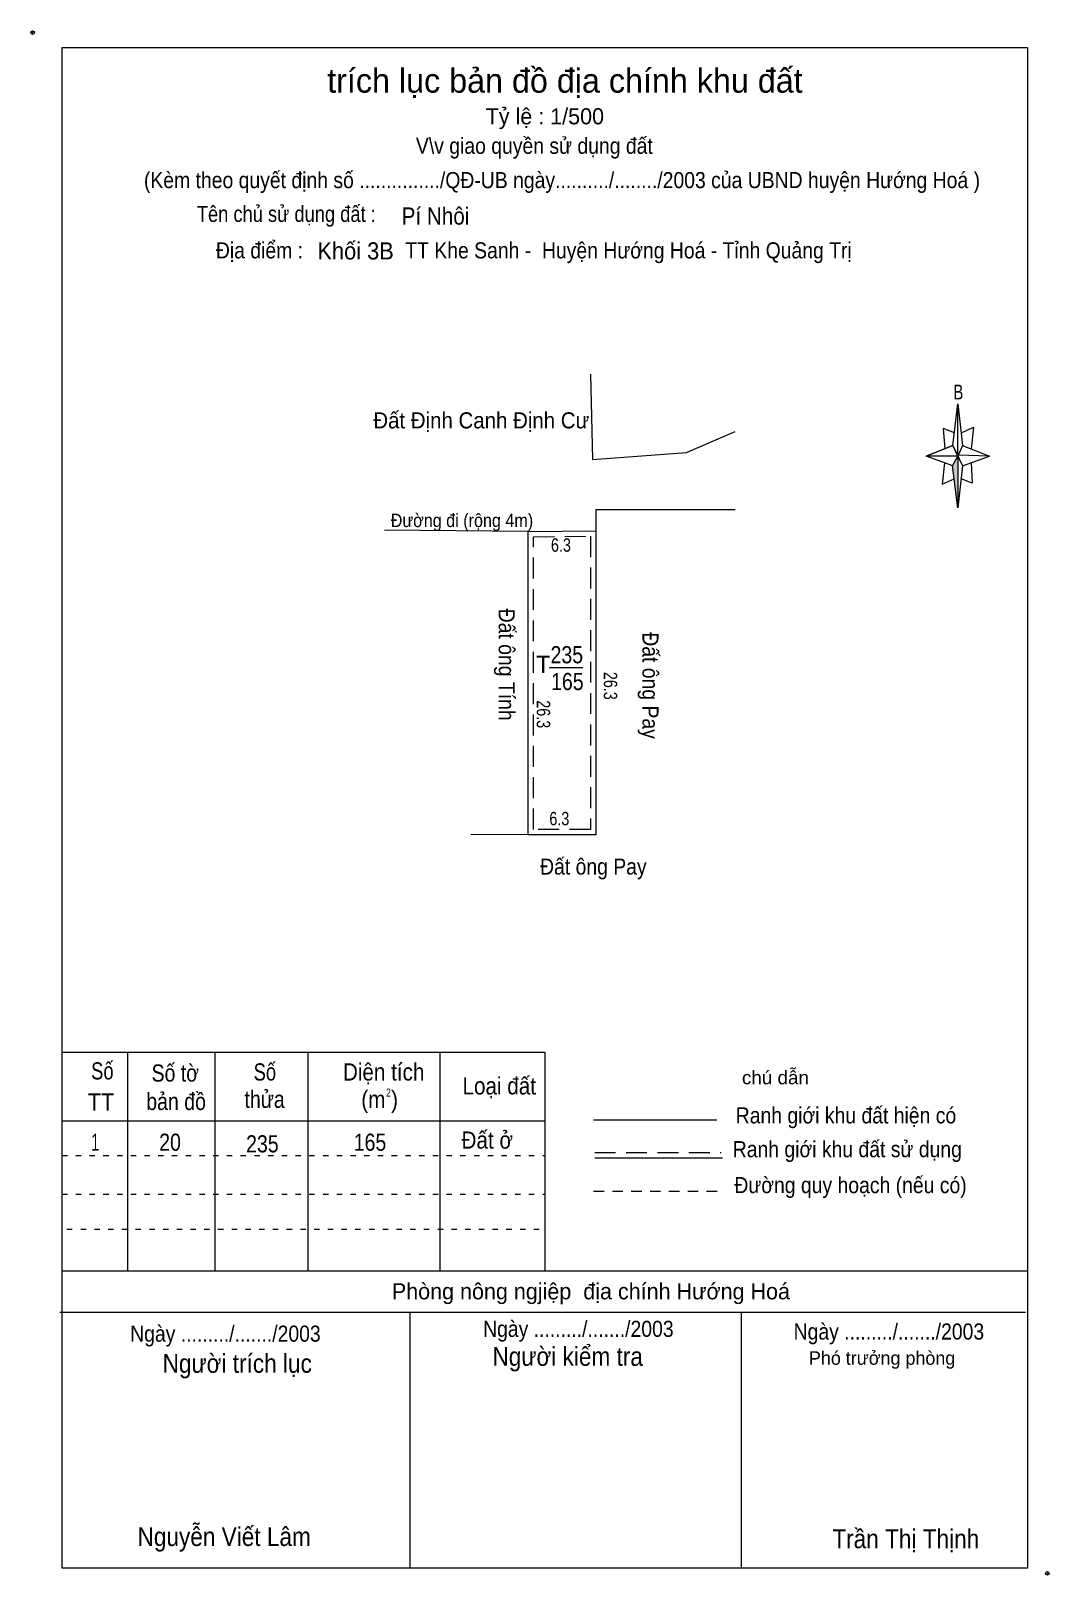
# Model space of a CAD drawing. Header units: centimetres. Extents: x 0.4 to 19.4, y 1 to 29.8.
import ezdxf
from ezdxf.enums import TextEntityAlignment as Align

# ---------------------------------------------------------------- set-up
doc = ezdxf.new("R2010")
doc.units = ezdxf.units.CM
doc.header["$LTSCALE"] = 0.13
doc.header["$PDMODE"] = 32
doc.header["$PDSIZE"] = 0.065
for name, pattern in [('DOTTED', [1.5, 0.3, -1.2]), ('MEDIUM_DASHED', [4.5, 3, -1.5]), ('SHORT_DASHED', [2.7, 1.5, -1.2])]:
    doc.linetypes.add(name, pattern=pattern)
for name, color, linetype, lineweight in [('1', 7, 'Continuous', 13), ('22', 7, 'Continuous', 13), ('33', 7, 'Continuous', 13), ('5', 7, 'Continuous', 13)]:
    doc.layers.add(name, color=color, linetype=linetype, lineweight=lineweight)
doc.layers.add('34', color=7, linetype='Continuous')
doc.layers.add('50', color=7, linetype='Continuous')

msp = doc.modelspace()

# ---------------------------------------------------------------- hatches: boundary and pattern name
at = {"layer": '5'}
msp.add_hatch(color=256, dxfattribs=at).paths.add_polyline_path([(17.7, 21.83), (17.7, 20.87), (17.6, 21.65)])

# ---------------------------------------------------------------- linework, layer by layer
at = {"layer": '1'}
for p, q in [((10.95, 20.83), (10.95, 20.44)), ((9.69, 20.43), (7.01, 20.45)), ((9.69, 14.77), (8.62, 14.78))]:
    msp.add_line(p, q, dxfattribs=at)
at = {"layer": '1', "linetype": 'DOTTED'}
for p, q in [((1, 8.79), (10, 8.79)), ((1, 8.07), (10, 8.07)), ((1.09, 7.42), (10, 7.42))]:
    msp.add_line(p, q, dxfattribs=at)
at = {"layer": '1'}
msp.add_lwpolyline([(10.95, 20.44), (10.95, 14.77), (9.69, 14.77), (9.69, 20.43)], close=True, dxfattribs=at)
at = {"layer": '1', "linetype": 'MEDIUM_DASHED'}
msp.add_lwpolyline([(10.85, 20.34), (10.85, 14.87), (9.79, 14.87), (9.79, 20.33)], close=True, dxfattribs=at)
at = {"layer": '22'}
msp.add_line((13.55, 20.83), (10.95, 20.83), dxfattribs=at)
msp.add_lwpolyline([(10.85, 23.36), (10.89, 21.77), (12.64, 21.9), (13.55, 22.29)], dxfattribs=at)
at = {"layer": '33'}
msp.add_line((10.08, 17.89), (10.71, 17.89), dxfattribs=at)
at = {"layer": '5'}
for p, q in [((17.61, 22.03), (17.7, 22.81)), ((17.79, 22.03), (18.29, 21.83)), ((17.61, 21.65), (17.11, 21.83)), ((17.79, 21.65), (17.7, 20.87)), ((17.95, 21.71), (17.97, 21.33)), ((17.97, 21.33), (17.76, 21.41)), ((1, 10.72), (10, 10.72)), ((2.22, 10.72), (2.22, 6.64)), ((3.85, 10.72), (3.85, 6.64)), ((5.58, 10.72), (5.58, 6.64)), ((8.04, 10.72), (8.04, 6.64)), ((10, 10.72), (10, 6.64)), ((1, 9.44), (10, 9.44)), ((10.91, 9.46), (13.21, 9.46)), ((10.93, 8.75), (13.31, 8.75)), ((1, 6.64), (19, 6.64)), ((0.96, 5.87), (18.96, 5.87)), ((7.48, 5.87), (7.48, 1.1)), ((13.66, 5.87), (13.66, 1.1))]:
    msp.add_line(p, q, dxfattribs=at)
at = {"layer": '5', "linetype": 'MEDIUM_DASHED'}
msp.add_line((10.93, 8.85), (13.29, 8.85), dxfattribs=at)
at = {"layer": '5', "linetype": 'SHORT_DASHED'}
msp.add_line((10.91, 8.13), (13.29, 8.13), dxfattribs=at)
at = {"layer": '5'}
for points in [[(1, 29.45), (19, 29.45), (19, 1.1), (1, 1.1)], [(17.7, 22.81), (17.79, 22.03), (17.7, 21.83)], [(17.7, 21.83), (17.11, 21.83), (17.61, 22.03), (17.79, 21.65), (18.29, 21.83), (17.7, 21.85)], [(17.7, 21.83), (17.7, 20.87), (17.6, 21.65)]]:
    msp.add_lwpolyline(points, close=True, dxfattribs=at)
for points in [[(17.64, 22.27), (17.43, 22.35), (17.46, 21.97)], [(17.77, 22.27), (17.99, 22.37), (17.95, 21.97)], [(17.7, 21.83), (17.61, 22.03), (17.11, 21.83)], [(17.45, 21.71), (17.41, 21.31), (17.63, 21.41)], [(17.7, 21.83), (17.79, 21.65), (18.29, 21.83)]]:
    msp.add_lwpolyline(points, dxfattribs=at)
for p in [(0.45, 29.73), (19.37, 1)]:
    msp.add_point(p, dxfattribs=at)

# ---------------------------------------------------------------- texts
at = {"layer": '1'}
for s, height, width, p in [('Đất Định Canh Định Cư', 0.3, 0.95, (8.815, 22.35)), ('Đất ông Pay', 0.3, 0.9, (10.905, 14.03)), ('2', 0.15, 0.8, (7.085, 9.89))]:
    msp.add_text(s, height=height, dxfattribs=dict(at, width=width)).set_placement(p, align=Align.CENTER)
at = {"layer": '1', "width": 0.9}
for s, p in [('Đất ông Tính', (9.14, 17.945)), ('Đất ông Pay', (11.82, 17.555))]:
    msp.add_text(s, height=0.3, rotation=270, dxfattribs=at).set_placement(p, align=Align.CENTER)
at = {"layer": '33', "width": 0.85}
for s, p in [('235', (10.41, 17.97)), ('165', (10.42, 17.47)), ('165', (6.74, 8.88))]:
    msp.add_text(s, height=0.32, dxfattribs=at).set_placement(p, align=Align.CENTER)
at = {"layer": '33'}
msp.add_text('T', height=0.32, dxfattribs=at).set_placement((10.1, 17.79), align=Align.RIGHT)
at = {"layer": '34'}
for s, width, p in [('Pí Nhôi', 0.9, (7.33, 26.15)), ('Khối 3B', 0.95, (5.76, 25.5)), ('1', 0.65, (1.54, 8.88)), ('20', 0.85, (2.81, 8.88)), ('235', 0.85, (4.43, 8.85))]:
    msp.add_text(s, height=0.32, dxfattribs=dict(at, width=width)).set_placement(p)
at = {"layer": '5'}
for s, height, p in [('trích lục bản đồ địa chính khu đất', 0.45, (10.375, 28.61)), ('Tỷ lệ : 1/500', 0.3, (10, 28.02)), ('Phòng nông ngjiệp  địa chính Hướng Hoá ', 0.3, (10.915, 6.11)), ('Phó trưởng phòng ', 0.25, (16.335, 4.89))]:
    msp.add_text(s, height=height, dxfattribs=at).set_placement(p, align=Align.CENTER)
for s, height, width, p in [('V\\v giao quyền sử dụng đất ', 0.3, 0.9, (9.855, 27.47)), ('(Kèm theo quyết định số .............../QĐ-UB ngày........../......../2003 của UBND huyện Hướng Hoá )', 0.3, 0.9, (10.32, 26.83)), ('Tên chủ sử dụng đất :', 0.3, 0.85, (5.18, 26.2)), ('Địa điểm :                   TT Khe Sanh -  Huyện Hướng Hoá - Tỉnh Quảng Trị ', 0.3, 0.9, (9.845, 25.52)), ('B', 0.276, 0.75, (17.71, 22.89)), ('Số', 0.32, 0.8, (1.75, 10.21)), ('Số tờ', 0.32, 0.85, (3.11, 10.17)), ('Số', 0.32, 0.8, (4.78, 10.19)), ('Diện tích', 0.32, 0.9, (6.995, 10.19)), ('chú dẫn', 0.25, 1.05, (14.3, 10.12)), ('Loại đất', 0.32, 0.9, (9.15, 9.93)), ('TT', 0.32, 0.95, (1.725, 9.63)), ('bản đồ', 0.32, 0.85, (3.125, 9.64)), ('thửa', 0.32, 0.85, (4.775, 9.68)), ('(m )', 0.32, 0.9, (6.92, 9.68)), ('Ranh giới khu đất hiện có ', 0.3, 0.9, (15.665, 9.39)), ('Đất ở ', 0.32, 0.9, (8.98, 8.92)), ('Ranh giới khu đất sử dụng', 0.3, 0.9, (15.64, 8.76)), ('Đường quy hoạch (nếu có)', 0.3, 0.9, (15.7, 8.09)), ('Ngày ........./......./2003', 0.3, 0.9, (4.045, 5.32)), ('Ngày ........./......./2003', 0.3, 0.9, (10.625, 5.41)), ('Ngày ........./......./2003', 0.3, 0.9, (16.415, 5.36)), ('Người kiểm tra ', 0.35, 0.9, (10.485, 4.87)), ('Người trích lục', 0.35, 0.9, (4.265, 4.74)), ('Nguyễn Viết Lâm ', 0.35, 0.9, (4.08, 1.51)), ('Trần Thị Thịnh', 0.35, 0.9, (16.73, 1.47))]:
    msp.add_text(s, height=height, dxfattribs=dict(at, width=width)).set_placement(p, align=Align.CENTER)
at = {"layer": '50'}
for s, width, p in [('Đường đi (rộng 4m)', 0.9, (8.455, 20.51)), ('6.3', 0.8, (10.3, 20.05)), ('6.3', 0.8, (10.27, 14.95))]:
    msp.add_text(s, height=0.25, dxfattribs=dict(at, width=width)).set_placement(p, align=Align.CENTER)
at = {"layer": '50', "width": 0.8}
for p in [(11.1, 17.55), (9.85, 17.02)]:
    msp.add_text('26.3', height=0.25, rotation=270, dxfattribs=at).set_placement(p, align=Align.CENTER)

doc.saveas('drawing.dxf')
